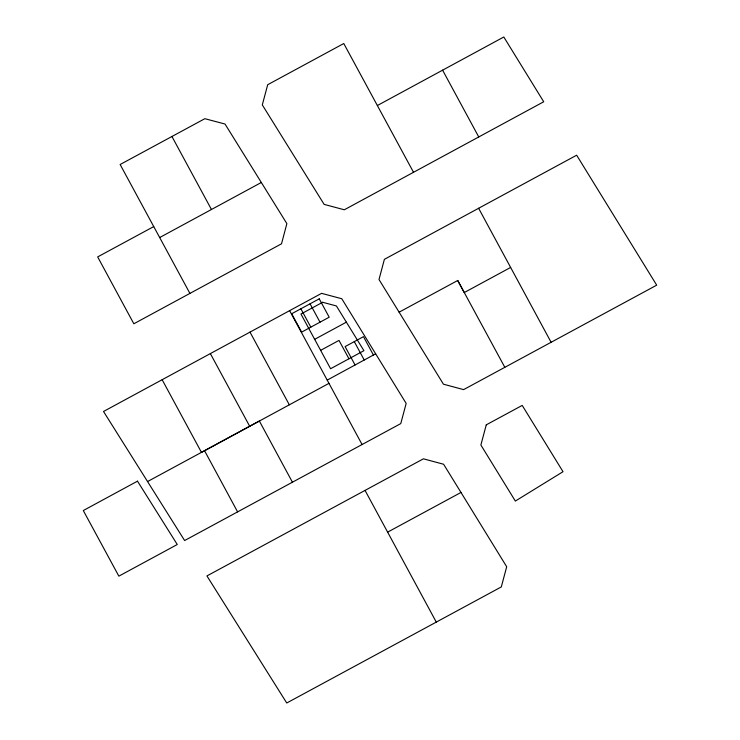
<?xml version="1.0" encoding="UTF-8"?>
<svg xmlns="http://www.w3.org/2000/svg" width="740" height="740" viewBox="0 0 740 740"><rect width="100%" height="100%" fill="white"/><g stroke="black" fill="none" stroke-linecap="round" stroke-linejoin="round"><path stroke-width="1.11" d="M377.372 105.524L503.81 37L543.715 101.769L344.322 209.781L324.139 204.388L262.302 104.904L267.695 84.721L343.776 43.521L413.521 172.3M159.674 237.54L261.331 182.484M289.627 310.643L103.517 411.477L184.621 540.542L400.775 423.595L406.168 403.411L341.778 298.738L321.595 293.345L289.627 310.643L362.082 444.527M478.623 208.273L576.645 155.206L656.704 285.159L463.619 389.619L443.436 384.19L379 279.517L384.393 259.333L478.623 208.273L551.115 342.278M314.667 339.336L346.375 322.159M320.633 350.353L339.003 340.409L348.956 358.78M510.628 267.445L464.248 292.559L457.727 280.479L399.101 312.197M327.237 380.092L375.661 353.812M328.995 383.348L201.465 452.381L162.143 379.713M147.556 481.546L259.37 421.032L292.43 482.212M153.744 226.579L97.671 256.91L133.838 323.778L281.524 243.793L286.87 223.61L225.025 124.033L204.851 118.687L120.139 164.511L189.912 293.401M387.621 532.143L460.983 492.452L506.697 566.748L501.304 586.931L286.741 703L206.932 575.933L423.419 458.819L443.602 464.248L460.983 492.452M457.727 280.479L504.819 367.308M442.594 70.161L478.743 136.946M373.423 355.024L363.479 336.654L345.108 346.598L355.052 364.968M354.293 341.63L364.237 360.001M310.06 303.816L320.004 322.187M300.875 308.793L310.818 327.163M365.042 490.398L436.286 622.1M171.939 136.493L211.455 209.494M250.009 332.121L289.331 404.826M210.363 353.6L249.685 426.268M204.545 450.706L237.596 511.886M486.263 424.843L480.88 445.027L515.345 501.063L563.02 471.704L522.209 405.409L486.263 424.843M319.245 298.84L291.68 313.76L301.633 332.131L329.189 317.21L319.245 298.84M322.649 302.281L300.958 314.028L330.586 368.724L363.923 350.677L336.404 305.953L322.649 302.281M137.492 481.166L83.296 510.545L118.853 576.146L177.267 544.52L137.492 481.166"/></g></svg>
